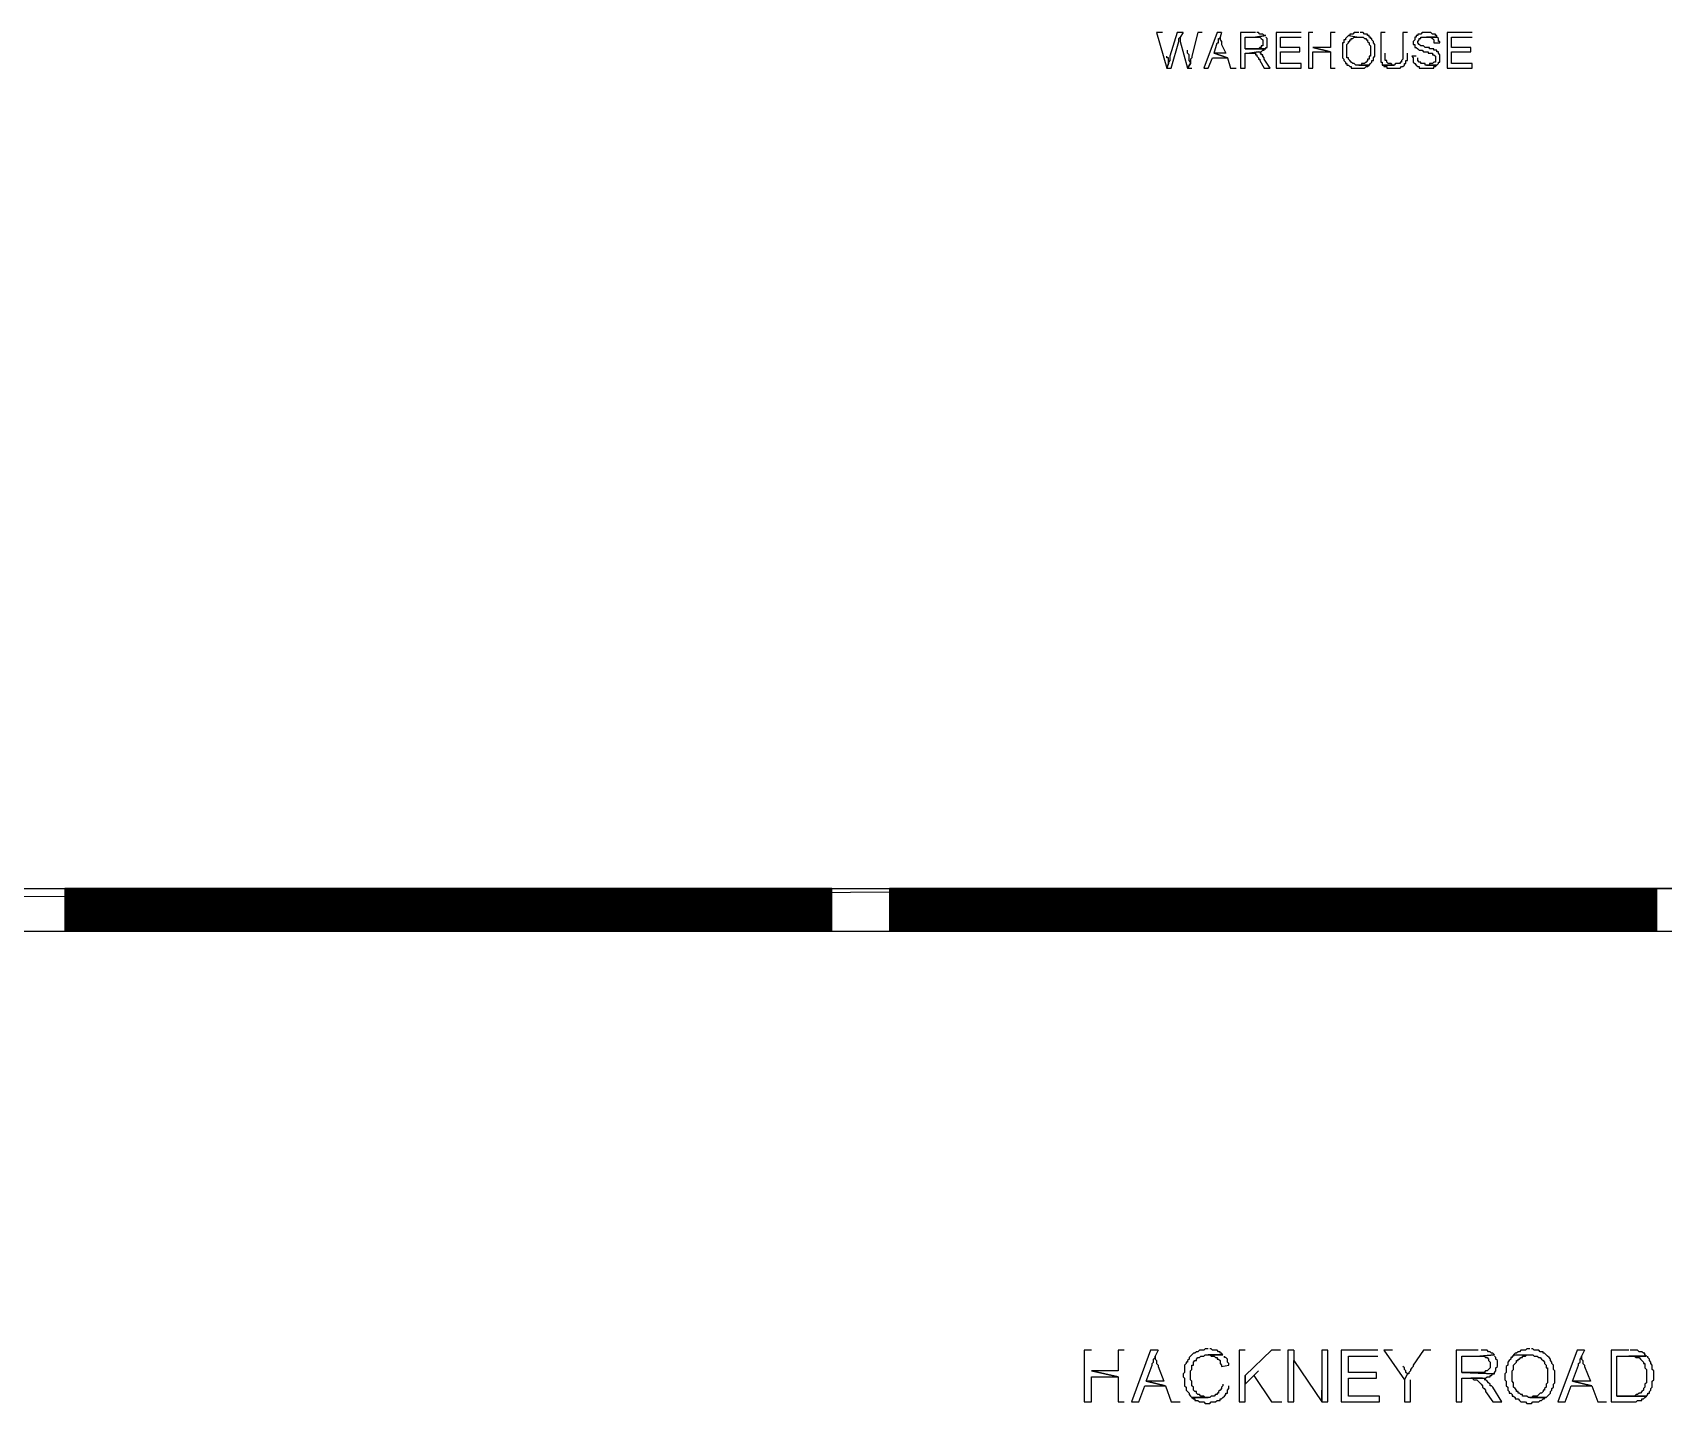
# Model space of a CAD drawing. Header units: millimetres. Extents: x 32 to 412, y 50 to 564.
# Drawn here: x 141.7 to 235.4, y 100 to 178.7 of the extents above; entities that cross this region are included whole.
import ezdxf

# ---------------------------------------------------------------- set-up
doc = ezdxf.new("R2010")
doc.units = ezdxf.units.MM
doc.layers.add('lease-plan', color=7, linetype='CONTINUOUS')

msp = doc.modelspace()

# ---------------------------------------------------------------- linework, layer by layer
at = {"layer": 'lease-plan', "color": 7}
for points in [[(206.61, 178.701), (206.271, 178.701), (206.864, 176.667), (206.949, 176.921), (206.949, 177.26), (206.864, 177.26), (206.864, 177.345)], [(207.797, 178.701), (207.458, 178.701), (207.034, 177.345), (207.034, 177.091), (206.949, 177.006), (206.949, 176.921), (206.864, 176.667), (207.119, 176.667), (207.542, 178.192), (207.542, 178.362), (207.627, 178.447)], [(207.797, 178.701), (207.627, 178.447), (207.627, 178.192), (208.051, 176.667), (208.22, 176.921), (208.22, 177.006), (208.136, 177.091), (208.136, 177.43), (208.051, 177.514), (208.051, 177.684)], [(208.898, 178.701), (208.644, 178.701), (208.305, 177.345), (208.305, 177.26), (208.22, 177.176), (208.22, 176.921), (208.051, 176.667), (208.305, 176.667)], [(210, 178.701), (209.746, 178.701), (208.983, 176.667), (209.237, 176.667), (209.492, 177.26), (210.339, 177.26), (209.576, 177.514), (209.746, 178.108), (209.831, 178.108), (209.831, 178.362), (209.915, 178.362), (209.915, 178.447)], [(210, 178.701), (209.915, 178.447), (209.915, 178.277), (210, 178.192), (210, 178.023), (210.254, 177.514), (209.576, 177.514), (210.339, 177.26), (210.509, 176.667), (210.848, 176.667)], [(211.949, 178.701), (211.102, 178.701), (211.102, 176.667), (211.356, 176.667), (211.356, 177.514), (211.61, 177.514), (212.119, 177.599), (212.288, 177.599), (212.373, 177.684), (212.458, 177.684), (212.458, 177.769), (212.542, 177.769), (211.356, 177.769), (211.356, 178.447), (211.949, 178.447), (212.542, 178.531), (212.458, 178.531), (212.373, 178.616), (212.288, 178.616), (212.203, 178.616), (212.119, 178.701), (212.034, 178.701)], [(212.542, 178.531), (211.949, 178.447), (212.203, 178.447), (212.288, 178.362), (212.373, 178.277), (212.373, 177.938), (212.288, 177.938), (212.288, 177.853), (212.203, 177.853), (212.119, 177.769), (211.356, 177.769), (212.542, 177.769), (212.542, 177.853), (212.627, 177.853), (212.627, 178.362), (212.542, 178.447)], [(214.576, 178.701), (213.136, 178.701), (213.136, 176.667), (214.576, 176.667), (214.576, 176.921), (213.39, 176.921), (213.39, 177.599), (214.492, 177.599), (214.492, 177.853), (213.39, 177.853), (213.39, 178.447), (214.576, 178.447)], [(215.254, 178.701), (215, 178.701), (215, 176.667), (215.254, 176.667), (215.254, 177.599), (216.271, 177.599), (215.254, 177.853)], [(216.526, 178.701), (216.271, 178.701), (216.271, 177.853), (215.254, 177.853), (216.271, 177.599), (216.271, 176.667), (216.526, 176.667)], [(217.288, 178.531), (217.203, 178.447), (217.119, 178.362), (217.119, 178.277), (217.034, 178.277), (217.034, 178.108), (216.949, 178.108), (216.949, 177.26), (217.034, 177.176), (217.034, 177.091), (217.119, 177.006), (217.119, 176.921), (217.203, 176.921), (217.203, 176.837), (217.288, 176.837), (217.373, 176.752), (217.458, 176.752), (217.458, 176.667), (217.627, 176.667), (217.797, 176.667), (217.881, 176.667), (217.966, 176.667), (218.136, 176.667), (218.22, 176.667), (218.305, 176.752), (218.39, 176.752), (218.475, 176.837), (217.797, 176.837), (217.712, 176.837), (217.627, 176.921), (217.542, 176.921), (217.458, 177.006), (217.373, 177.091), (217.288, 177.176), (217.288, 177.26), (217.203, 177.26), (217.203, 178.023), (217.288, 178.108), (217.288, 178.192), (217.373, 178.192), (217.373, 178.277), (217.458, 178.277), (217.458, 178.362), (217.542, 178.362), (217.627, 178.447), (217.797, 178.447), (217.881, 178.447)], [(217.881, 178.701), (217.712, 178.701), (217.627, 178.701), (217.542, 178.616), (217.458, 178.616), (217.373, 178.616), (217.373, 178.531), (217.288, 178.531), (217.881, 178.447), (218.051, 178.447), (218.136, 178.447), (218.22, 178.362), (218.305, 178.362), (218.305, 178.277), (218.39, 178.277), (218.39, 178.192), (218.475, 178.108), (218.475, 178.023), (218.559, 177.938), (218.559, 177.345), (218.475, 177.345), (218.475, 177.176), (218.39, 177.176), (218.39, 177.091), (218.305, 177.006), (218.22, 176.921), (218.051, 176.921), (218.051, 176.837), (217.966, 176.837), (217.881, 176.837), (218.475, 176.837), (218.559, 176.921), (218.644, 177.006), (218.644, 177.091), (218.729, 177.091), (218.729, 177.26), (218.814, 177.345), (218.814, 178.023), (218.729, 178.108), (218.729, 178.192), (218.644, 178.277), (218.644, 178.362), (218.559, 178.362), (218.559, 178.447), (218.475, 178.447), (218.475, 178.531), (218.39, 178.531), (218.39, 178.616), (218.22, 178.616), (218.136, 178.701), (217.966, 178.701)], [(219.407, 178.701), (219.153, 178.701), (219.153, 177.006), (219.237, 177.006), (219.237, 176.837), (219.915, 176.837), (219.831, 176.837), (219.746, 176.921), (219.661, 176.921), (219.576, 176.921), (219.492, 177.006), (219.492, 177.091), (219.407, 177.091), (219.407, 177.514)], [(220.678, 178.701), (220.424, 178.701), (220.424, 177.176), (220.339, 177.091), (220.339, 177.006), (220.254, 177.006), (220.254, 176.921), (220.17, 176.921), (220, 176.921), (219.915, 176.837), (219.237, 176.837), (219.322, 176.837), (219.322, 176.752), (219.492, 176.752), (219.492, 176.667), (219.576, 176.667), (219.746, 176.667), (220, 176.667), (220.17, 176.667), (220.254, 176.667), (220.339, 176.752), (220.424, 176.752), (220.509, 176.837), (220.509, 176.921), (220.593, 176.921), (220.593, 177.091), (220.678, 177.091), (220.678, 177.514)], [(221.78, 178.701), (221.695, 178.701), (221.526, 178.701), (221.441, 178.616), (221.356, 178.616), (221.271, 178.616), (221.271, 178.531), (221.187, 178.531), (221.187, 178.447), (221.102, 178.447), (221.102, 178.277), (221.017, 178.192), (221.017, 178.023), (221.102, 178.023), (221.102, 177.853), (221.187, 177.853), (221.271, 177.769), (221.356, 177.684), (221.441, 177.684), (221.526, 177.684), (221.61, 177.599), (221.865, 177.599), (221.865, 177.514), (222.034, 177.514), (222.119, 177.514), (222.119, 177.43), (222.203, 177.43), (222.288, 177.345), (222.288, 177.006), (222.203, 177.006), (222.119, 176.921), (221.949, 176.921), (221.949, 176.837), (221.78, 176.837), (222.373, 176.837), (222.458, 176.921), (222.458, 177.006), (222.542, 177.006), (222.542, 177.43), (222.458, 177.514), (222.458, 177.599), (222.373, 177.599), (222.373, 177.684), (222.203, 177.684), (222.203, 177.769), (222.119, 177.769), (221.949, 177.769), (221.949, 177.853), (221.695, 177.853), (221.61, 177.938), (221.441, 177.938), (221.356, 178.023), (221.271, 178.108), (221.271, 178.192), (221.356, 178.277), (221.356, 178.362), (221.441, 178.362), (221.441, 178.447), (221.61, 178.447), (222.373, 178.447), (222.373, 178.531), (222.288, 178.531), (222.288, 178.616), (222.119, 178.616), (222.034, 178.701), (221.949, 178.701), (221.78, 178.701)], [(222.373, 178.447), (221.78, 178.447), (221.949, 178.447), (222.034, 178.447), (222.119, 178.362), (222.203, 178.277), (222.203, 178.108), (222.542, 178.108), (222.542, 178.192), (222.458, 178.192), (222.458, 178.362), (222.373, 178.447)], [(224.407, 178.701), (222.966, 178.701), (222.966, 176.667), (224.407, 176.667), (224.407, 176.921), (223.22, 176.921), (223.22, 177.599), (224.322, 177.599), (224.322, 177.853), (223.22, 177.853), (223.22, 178.447), (224.407, 178.447)], [(212.119, 177.599), (211.61, 177.514), (211.78, 177.514), (211.949, 177.514), (211.949, 177.43), (212.034, 177.43), (212.034, 177.345), (212.119, 177.26), (212.119, 177.176), (212.203, 177.176), (212.203, 177.091), (212.458, 176.667), (212.797, 176.667), (212.458, 177.176), (212.458, 177.26), (212.373, 177.345), (212.373, 177.43), (212.288, 177.43), (212.288, 177.514), (212.203, 177.514)], [(221.187, 177.345), (220.932, 177.345), (221.017, 177.26), (221.017, 177.006), (221.102, 176.921), (221.187, 176.837), (221.271, 176.752), (221.356, 176.752), (221.356, 176.667), (221.441, 176.667), (221.61, 176.667), (221.865, 176.667), (222.034, 176.667), (222.203, 176.667), (222.203, 176.752), (222.288, 176.752), (222.373, 176.837), (221.78, 176.837), (221.695, 176.837), (221.695, 176.921), (221.526, 176.921), (221.441, 176.921), (221.441, 177.006), (221.356, 177.006), (221.271, 177.091), (221.271, 177.26)], [(332.797, 130.057), (136.949, 129.04), (135.932, 130.057)], [(333.814, 129.04), (332.797, 130.057), (136.949, 129.04)], [(139.237, 129.548), (143.559, 129.548)], [(143.559, 129.464), (187.627, 129.464), (187.627, 129.548), (143.559, 129.548), (143.559, 129.464), (143.559, 129.464)], [(143.559, 127.091), (187.542, 127.091), (187.542, 129.548), (143.559, 129.548), (143.559, 127.091), (143.559, 127.091)], [(143.559, 129.464), (143.814, 129.464), (143.814, 129.548), (143.559, 129.548), (143.559, 129.464), (143.559, 129.464)], [(143.559, 127.091), (143.729, 127.091), (143.729, 129.548), (143.559, 129.548), (143.559, 127.091), (143.559, 127.091), (143.729, 127.091), (143.729, 129.548), (143.559, 129.548), (143.559, 127.091), (143.559, 127.091)], [(143.559, 129.548), (143.729, 129.548)], [(187.542, 129.548), (143.559, 129.548)], [(143.559, 129.379), (187.627, 129.379), (187.627, 129.464), (143.559, 129.464), (143.559, 129.379), (143.559, 129.379)], [(143.559, 129.379), (143.814, 129.379), (143.814, 129.464), (143.559, 129.464), (143.559, 129.379), (143.559, 129.379)], [(143.559, 129.294), (187.627, 129.294), (187.627, 129.379), (143.559, 129.379), (143.559, 129.294), (143.559, 129.294)], [(143.559, 129.294), (143.814, 129.294), (143.814, 129.379), (143.559, 129.379), (143.559, 129.294), (143.559, 129.294)], [(143.559, 129.209), (187.627, 129.209), (187.627, 129.294), (143.559, 129.294), (143.559, 129.209), (143.559, 129.209)], [(143.559, 129.209), (143.814, 129.209), (143.814, 129.294), (143.559, 129.294), (143.559, 129.209), (143.559, 129.209)], [(143.602, 129.506), (187.584, 129.506)], [(143.602, 129.506), (143.771, 129.506)], [(143.602, 129.421), (187.584, 129.421)], [(143.602, 129.421), (143.771, 129.421)], [(143.602, 129.336), (187.584, 129.336)], [(143.602, 129.336), (143.771, 129.336)], [(143.729, 127.091), (143.729, 129.548)], [(187.373, 129.464), (187.627, 129.464), (187.627, 129.548), (187.373, 129.548), (187.373, 129.464), (187.373, 129.464)], [(187.373, 127.091), (187.542, 127.091), (187.542, 129.548), (187.373, 129.548), (187.373, 127.091), (187.373, 127.091), (187.542, 127.091), (187.542, 129.548), (187.373, 129.548), (187.373, 127.091), (187.373, 127.091)], [(187.542, 129.548), (187.373, 129.548)], [(187.373, 127.091), (187.373, 129.548)], [(187.373, 129.379), (187.627, 129.379), (187.627, 129.464), (187.373, 129.464), (187.373, 129.379), (187.373, 129.379)], [(187.373, 129.294), (187.627, 129.294), (187.627, 129.379), (187.373, 129.379), (187.373, 129.294), (187.373, 129.294)], [(187.373, 129.209), (187.627, 129.209), (187.627, 129.294), (187.373, 129.294), (187.373, 129.209), (187.373, 129.209)], [(187.415, 129.506), (187.584, 129.506)], [(187.415, 129.421), (187.584, 129.421)], [(187.415, 129.336), (187.584, 129.336)], [(187.542, 129.548), (190.932, 129.548)], [(190.932, 129.464), (235, 129.464), (235, 129.548), (190.932, 129.548), (190.932, 129.464), (190.932, 129.464)], [(190.932, 127.091), (234.915, 127.091), (234.915, 129.548), (190.932, 129.548), (190.932, 127.091), (190.932, 127.091)], [(190.932, 129.464), (191.187, 129.464), (191.187, 129.548), (190.932, 129.548), (190.932, 129.464), (190.932, 129.464)], [(190.932, 127.091), (191.102, 127.091), (191.102, 129.548), (190.932, 129.548), (190.932, 127.091), (190.932, 127.091), (191.102, 127.091), (191.102, 129.548), (190.932, 129.548), (190.932, 127.091), (190.932, 127.091)], [(190.932, 129.548), (191.102, 129.548)], [(234.915, 129.548), (190.932, 129.548)], [(190.932, 129.379), (235, 129.379), (235, 129.464), (190.932, 129.464), (190.932, 129.379), (190.932, 129.379)], [(190.932, 129.379), (191.187, 129.379), (191.187, 129.464), (190.932, 129.464), (190.932, 129.379), (190.932, 129.379)], [(190.932, 129.294), (235, 129.294), (235, 129.379), (190.932, 129.379), (190.932, 129.294), (190.932, 129.294)], [(190.932, 129.294), (191.187, 129.294), (191.187, 129.379), (190.932, 129.379), (190.932, 129.294), (190.932, 129.294)], [(190.932, 129.209), (235, 129.209), (235, 129.294), (190.932, 129.294), (190.932, 129.209), (190.932, 129.209)], [(190.932, 129.209), (191.187, 129.209), (191.187, 129.294), (190.932, 129.294), (190.932, 129.209), (190.932, 129.209)], [(190.975, 129.506), (234.957, 129.506)], [(190.975, 129.506), (191.144, 129.506)], [(190.975, 129.421), (234.957, 129.421)], [(190.975, 129.421), (191.144, 129.421)], [(190.975, 129.336), (234.957, 129.336)], [(190.975, 129.336), (191.144, 129.336)], [(191.102, 127.091), (191.102, 129.548)], [(234.746, 127.091), (234.915, 127.091), (234.915, 129.548), (234.746, 129.548), (234.746, 127.091), (234.746, 127.091), (234.915, 127.091), (234.915, 129.548), (234.746, 129.548), (234.746, 127.091), (234.746, 127.091)], [(234.915, 129.548), (234.746, 129.548)], [(234.746, 127.091), (234.746, 129.548)], [(234.831, 129.464), (235, 129.464), (235, 129.548), (234.831, 129.548), (234.831, 129.464), (234.831, 129.464)], [(234.831, 129.379), (235, 129.379), (235, 129.464), (234.831, 129.464), (234.831, 129.379), (234.831, 129.379)], [(234.831, 129.294), (235, 129.294), (235, 129.379), (234.831, 129.379), (234.831, 129.294), (234.831, 129.294)], [(234.831, 129.209), (235, 129.209), (235, 129.294), (234.831, 129.294), (234.831, 129.209), (234.831, 129.209)], [(234.873, 129.506), (234.957, 129.506)], [(234.873, 129.421), (234.957, 129.421)], [(234.873, 129.336), (234.957, 129.336)], [(234.915, 129.548), (237.712, 129.548)], [(143.559, 129.125), (187.627, 129.125), (187.627, 129.209), (143.559, 129.209), (143.559, 129.125), (143.559, 129.125)], [(143.559, 129.125), (143.814, 129.125), (143.814, 129.209), (143.559, 129.209), (143.559, 129.125), (143.559, 129.125)], [(143.559, 129.04), (187.627, 129.04), (187.627, 129.125), (143.559, 129.125), (143.559, 129.04), (143.559, 129.04)], [(143.559, 129.04), (143.814, 129.04), (143.814, 129.125), (143.559, 129.125), (143.559, 129.04), (143.559, 129.04)], [(143.559, 128.955), (187.627, 128.955), (187.627, 129.04), (143.559, 129.04), (143.559, 128.955), (143.559, 128.955)], [(143.559, 128.955), (143.814, 128.955), (143.814, 129.04), (143.559, 129.04), (143.559, 128.955), (143.559, 128.955)], [(143.559, 128.87), (187.627, 128.87), (187.627, 128.955), (143.559, 128.955), (143.559, 128.87), (143.559, 128.87)], [(143.559, 128.87), (143.814, 128.87), (143.814, 128.955), (143.559, 128.955), (143.559, 128.87), (143.559, 128.87)], [(143.559, 128.786), (187.627, 128.786), (187.627, 128.87), (143.559, 128.87), (143.559, 128.786), (143.559, 128.786)], [(143.559, 128.786), (143.814, 128.786), (143.814, 128.87), (143.559, 128.87), (143.559, 128.786), (143.559, 128.786)], [(143.559, 128.701), (187.627, 128.701), (187.627, 128.786), (143.559, 128.786), (143.559, 128.701), (143.559, 128.701)], [(143.559, 128.701), (143.814, 128.701), (143.814, 128.786), (143.559, 128.786), (143.559, 128.701), (143.559, 128.701)], [(143.559, 128.616), (187.627, 128.616), (187.627, 128.701), (143.559, 128.701), (143.559, 128.616), (143.559, 128.616)], [(143.559, 128.616), (143.814, 128.616), (143.814, 128.701), (143.559, 128.701), (143.559, 128.616), (143.559, 128.616)], [(143.559, 128.531), (187.627, 128.531), (187.627, 128.616), (143.559, 128.616), (143.559, 128.531), (143.559, 128.531)], [(143.559, 128.531), (143.814, 128.531), (143.814, 128.616), (143.559, 128.616), (143.559, 128.531), (143.559, 128.531)], [(143.559, 128.447), (187.627, 128.447), (187.627, 128.531), (143.559, 128.531), (143.559, 128.447), (143.559, 128.447)], [(143.559, 128.447), (143.814, 128.447), (143.814, 128.531), (143.559, 128.531), (143.559, 128.447), (143.559, 128.447)], [(143.559, 128.362), (187.627, 128.362), (187.627, 128.447), (143.559, 128.447), (143.559, 128.362), (143.559, 128.362)], [(143.559, 128.362), (143.814, 128.362), (143.814, 128.447), (143.559, 128.447), (143.559, 128.362), (143.559, 128.362)], [(143.559, 128.277), (187.627, 128.277), (187.627, 128.362), (143.559, 128.362), (143.559, 128.277), (143.559, 128.277)], [(143.559, 128.277), (143.814, 128.277), (143.814, 128.362), (143.559, 128.362), (143.559, 128.277), (143.559, 128.277)], [(143.602, 129.252), (187.584, 129.252)], [(143.602, 129.252), (143.771, 129.252)], [(143.602, 129.167), (187.584, 129.167)], [(143.602, 129.167), (143.771, 129.167)], [(143.602, 129.082), (187.584, 129.082)], [(143.602, 129.082), (143.771, 129.082)], [(143.602, 128.998), (187.584, 128.998)], [(143.602, 128.998), (143.771, 128.998)], [(143.602, 128.913), (187.584, 128.913)], [(143.602, 128.913), (143.771, 128.913)], [(143.602, 128.828), (187.584, 128.828)], [(143.602, 128.828), (143.771, 128.828)], [(143.602, 128.743), (187.584, 128.743)], [(143.602, 128.743), (143.771, 128.743)], [(143.602, 128.659), (187.584, 128.659)], [(143.602, 128.659), (143.771, 128.659)], [(143.602, 128.574), (187.584, 128.574)], [(143.602, 128.574), (143.771, 128.574)], [(143.602, 128.489), (187.584, 128.489)], [(143.602, 128.489), (143.771, 128.489)], [(143.602, 128.404), (187.584, 128.404)], [(143.602, 128.404), (143.771, 128.404)], [(187.373, 129.125), (187.627, 129.125), (187.627, 129.209), (187.373, 129.209), (187.373, 129.125), (187.373, 129.125)], [(187.373, 129.04), (187.627, 129.04), (187.627, 129.125), (187.373, 129.125), (187.373, 129.04), (187.373, 129.04)], [(187.373, 128.955), (187.627, 128.955), (187.627, 129.04), (187.373, 129.04), (187.373, 128.955), (187.373, 128.955)], [(187.373, 128.87), (187.627, 128.87), (187.627, 128.955), (187.373, 128.955), (187.373, 128.87), (187.373, 128.87)], [(187.373, 128.786), (187.627, 128.786), (187.627, 128.87), (187.373, 128.87), (187.373, 128.786), (187.373, 128.786)], [(187.373, 128.701), (187.627, 128.701), (187.627, 128.786), (187.373, 128.786), (187.373, 128.701), (187.373, 128.701)], [(187.373, 128.616), (187.627, 128.616), (187.627, 128.701), (187.373, 128.701), (187.373, 128.616), (187.373, 128.616)], [(187.373, 128.531), (187.627, 128.531), (187.627, 128.616), (187.373, 128.616), (187.373, 128.531), (187.373, 128.531)], [(187.373, 128.447), (187.627, 128.447), (187.627, 128.531), (187.373, 128.531), (187.373, 128.447), (187.373, 128.447)], [(187.373, 128.362), (187.627, 128.362), (187.627, 128.447), (187.373, 128.447), (187.373, 128.362), (187.373, 128.362)], [(187.373, 128.277), (187.627, 128.277), (187.627, 128.362), (187.373, 128.362), (187.373, 128.277), (187.373, 128.277)], [(187.415, 129.252), (187.584, 129.252)], [(187.415, 129.167), (187.584, 129.167)], [(187.415, 129.082), (187.584, 129.082)], [(187.415, 128.998), (187.584, 128.998)], [(187.415, 128.913), (187.584, 128.913)], [(187.415, 128.828), (187.584, 128.828)], [(187.415, 128.743), (187.584, 128.743)], [(187.415, 128.659), (187.584, 128.659)], [(187.415, 128.574), (187.584, 128.574)], [(187.415, 128.489), (187.584, 128.489)], [(187.415, 128.404), (187.584, 128.404)], [(190.932, 129.125), (235, 129.125), (235, 129.209), (190.932, 129.209), (190.932, 129.125), (190.932, 129.125)], [(190.932, 129.125), (191.187, 129.125), (191.187, 129.209), (190.932, 129.209), (190.932, 129.125), (190.932, 129.125)], [(190.932, 129.04), (235, 129.04), (235, 129.125), (190.932, 129.125), (190.932, 129.04), (190.932, 129.04)], [(190.932, 129.04), (191.187, 129.04), (191.187, 129.125), (190.932, 129.125), (190.932, 129.04), (190.932, 129.04)], [(190.932, 128.955), (235, 128.955), (235, 129.04), (190.932, 129.04), (190.932, 128.955), (190.932, 128.955)], [(190.932, 128.955), (191.187, 128.955), (191.187, 129.04), (190.932, 129.04), (190.932, 128.955), (190.932, 128.955)], [(190.932, 128.87), (235, 128.87), (235, 128.955), (190.932, 128.955), (190.932, 128.87), (190.932, 128.87)], [(190.932, 128.87), (191.187, 128.87), (191.187, 128.955), (190.932, 128.955), (190.932, 128.87), (190.932, 128.87)], [(190.932, 128.786), (235, 128.786), (235, 128.87), (190.932, 128.87), (190.932, 128.786), (190.932, 128.786)], [(190.932, 128.786), (191.187, 128.786), (191.187, 128.87), (190.932, 128.87), (190.932, 128.786), (190.932, 128.786)], [(190.932, 128.701), (235, 128.701), (235, 128.786), (190.932, 128.786), (190.932, 128.701), (190.932, 128.701)], [(190.932, 128.701), (191.187, 128.701), (191.187, 128.786), (190.932, 128.786), (190.932, 128.701), (190.932, 128.701)], [(190.932, 128.616), (235, 128.616), (235, 128.701), (190.932, 128.701), (190.932, 128.616), (190.932, 128.616)], [(190.932, 128.616), (191.187, 128.616), (191.187, 128.701), (190.932, 128.701), (190.932, 128.616), (190.932, 128.616)], [(190.932, 128.531), (235, 128.531), (235, 128.616), (190.932, 128.616), (190.932, 128.531), (190.932, 128.531)], [(190.932, 128.531), (191.187, 128.531), (191.187, 128.616), (190.932, 128.616), (190.932, 128.531), (190.932, 128.531)], [(190.932, 128.447), (235, 128.447), (235, 128.531), (190.932, 128.531), (190.932, 128.447), (190.932, 128.447)], [(190.932, 128.447), (191.187, 128.447), (191.187, 128.531), (190.932, 128.531), (190.932, 128.447), (190.932, 128.447)], [(190.932, 128.362), (235, 128.362), (235, 128.447), (190.932, 128.447), (190.932, 128.362), (190.932, 128.362)], [(190.932, 128.362), (191.187, 128.362), (191.187, 128.447), (190.932, 128.447), (190.932, 128.362), (190.932, 128.362)], [(190.932, 128.277), (235, 128.277), (235, 128.362), (190.932, 128.362), (190.932, 128.277), (190.932, 128.277)], [(190.932, 128.277), (191.187, 128.277), (191.187, 128.362), (190.932, 128.362), (190.932, 128.277), (190.932, 128.277)], [(190.975, 129.252), (234.957, 129.252)], [(190.975, 129.252), (191.144, 129.252)], [(190.975, 129.167), (234.957, 129.167)], [(190.975, 129.167), (191.144, 129.167)], [(190.975, 129.082), (234.957, 129.082)], [(190.975, 129.082), (191.144, 129.082)], [(190.975, 128.998), (234.957, 128.998)], [(190.975, 128.998), (191.144, 128.998)], [(190.975, 128.913), (234.957, 128.913)], [(190.975, 128.913), (191.144, 128.913)], [(190.975, 128.828), (234.957, 128.828)], [(190.975, 128.828), (191.144, 128.828)], [(190.975, 128.743), (234.957, 128.743)], [(190.975, 128.743), (191.144, 128.743)], [(190.975, 128.659), (234.957, 128.659)], [(190.975, 128.659), (191.144, 128.659)], [(190.975, 128.574), (234.957, 128.574)], [(190.975, 128.574), (191.144, 128.574)], [(190.975, 128.489), (234.957, 128.489)], [(190.975, 128.489), (191.144, 128.489)], [(190.975, 128.404), (234.957, 128.404)], [(190.975, 128.404), (191.144, 128.404)], [(234.831, 129.125), (235, 129.125), (235, 129.209), (234.831, 129.209), (234.831, 129.125), (234.831, 129.125)], [(234.831, 129.04), (235, 129.04), (235, 129.125), (234.831, 129.125), (234.831, 129.04), (234.831, 129.04)], [(234.831, 128.955), (235, 128.955), (235, 129.04), (234.831, 129.04), (234.831, 128.955), (234.831, 128.955)], [(234.831, 128.87), (235, 128.87), (235, 128.955), (234.831, 128.955), (234.831, 128.87), (234.831, 128.87)], [(234.831, 128.786), (235, 128.786), (235, 128.87), (234.831, 128.87), (234.831, 128.786), (234.831, 128.786)], [(234.831, 128.701), (235, 128.701), (235, 128.786), (234.831, 128.786), (234.831, 128.701), (234.831, 128.701)], [(234.831, 128.616), (235, 128.616), (235, 128.701), (234.831, 128.701), (234.831, 128.616), (234.831, 128.616)], [(234.831, 128.531), (235, 128.531), (235, 128.616), (234.831, 128.616), (234.831, 128.531), (234.831, 128.531)], [(234.831, 128.447), (235, 128.447), (235, 128.531), (234.831, 128.531), (234.831, 128.447), (234.831, 128.447)], [(234.831, 128.362), (235, 128.362), (235, 128.447), (234.831, 128.447), (234.831, 128.362), (234.831, 128.362)], [(234.831, 128.277), (235, 128.277), (235, 128.362), (234.831, 128.362), (234.831, 128.277), (234.831, 128.277)], [(234.873, 129.252), (234.957, 129.252)], [(234.873, 129.167), (234.957, 129.167)], [(234.873, 129.082), (234.957, 129.082)], [(234.873, 128.998), (234.957, 128.998)], [(234.873, 128.913), (234.957, 128.913)], [(234.873, 128.828), (234.957, 128.828)], [(234.873, 128.743), (234.957, 128.743)], [(234.873, 128.659), (234.957, 128.659)], [(234.873, 128.574), (234.957, 128.574)], [(234.873, 128.489), (234.957, 128.489)], [(234.873, 128.404), (234.957, 128.404)], [(143.559, 128.192), (187.627, 128.192), (187.627, 128.277), (143.559, 128.277), (143.559, 128.192), (143.559, 128.192)], [(143.559, 128.192), (143.814, 128.192), (143.814, 128.277), (143.559, 128.277), (143.559, 128.192), (143.559, 128.192)], [(143.559, 128.108), (187.627, 128.108), (187.627, 128.192), (143.559, 128.192), (143.559, 128.108), (143.559, 128.108)], [(143.559, 128.108), (143.814, 128.108), (143.814, 128.192), (143.559, 128.192), (143.559, 128.108), (143.559, 128.108)], [(143.559, 128.023), (187.627, 128.023), (187.627, 128.108), (143.559, 128.108), (143.559, 128.023), (143.559, 128.023)], [(143.559, 128.023), (143.814, 128.023), (143.814, 128.108), (143.559, 128.108), (143.559, 128.023), (143.559, 128.023)], [(143.559, 127.938), (187.627, 127.938), (187.627, 128.023), (143.559, 128.023), (143.559, 127.938), (143.559, 127.938)], [(143.559, 127.938), (143.814, 127.938), (143.814, 128.023), (143.559, 128.023), (143.559, 127.938), (143.559, 127.938)], [(143.559, 127.853), (187.627, 127.853), (187.627, 127.938), (143.559, 127.938), (143.559, 127.853), (143.559, 127.853)], [(143.559, 127.853), (143.814, 127.853), (143.814, 127.938), (143.559, 127.938), (143.559, 127.853), (143.559, 127.853)], [(143.559, 127.769), (187.627, 127.769), (187.627, 127.853), (143.559, 127.853), (143.559, 127.769), (143.559, 127.769)], [(143.559, 127.769), (143.814, 127.769), (143.814, 127.853), (143.559, 127.853), (143.559, 127.769), (143.559, 127.769)], [(143.559, 127.684), (187.627, 127.684), (187.627, 127.769), (143.559, 127.769), (143.559, 127.684), (143.559, 127.684)], [(143.559, 127.684), (143.814, 127.684), (143.814, 127.769), (143.559, 127.769), (143.559, 127.684), (143.559, 127.684)], [(143.559, 127.599), (187.627, 127.599), (187.627, 127.684), (143.559, 127.684), (143.559, 127.599), (143.559, 127.599)], [(143.559, 127.599), (143.814, 127.599), (143.814, 127.684), (143.559, 127.684), (143.559, 127.599), (143.559, 127.599)], [(143.559, 127.514), (187.627, 127.514), (187.627, 127.599), (143.559, 127.599), (143.559, 127.514), (143.559, 127.514)], [(143.559, 127.514), (143.814, 127.514), (143.814, 127.599), (143.559, 127.599), (143.559, 127.514), (143.559, 127.514)], [(143.559, 127.43), (187.627, 127.43), (187.627, 127.514), (143.559, 127.514), (143.559, 127.43), (143.559, 127.43)], [(143.559, 127.43), (143.814, 127.43), (143.814, 127.514), (143.559, 127.514), (143.559, 127.43), (143.559, 127.43)], [(143.559, 127.345), (187.627, 127.345), (187.627, 127.43), (143.559, 127.43), (143.559, 127.345), (143.559, 127.345)], [(143.559, 127.345), (143.814, 127.345), (143.814, 127.43), (143.559, 127.43), (143.559, 127.345), (143.559, 127.345)], [(143.602, 128.32), (187.584, 128.32)], [(143.602, 128.32), (143.771, 128.32)], [(143.602, 128.235), (187.584, 128.235)], [(143.602, 128.235), (143.771, 128.235)], [(143.602, 128.15), (187.584, 128.15)], [(143.602, 128.15), (143.771, 128.15)], [(143.602, 128.065), (187.584, 128.065)], [(143.602, 128.065), (143.771, 128.065)], [(143.602, 127.981), (187.584, 127.981)], [(143.602, 127.981), (143.771, 127.981)], [(143.602, 127.896), (187.584, 127.896)], [(143.602, 127.896), (143.771, 127.896)], [(143.602, 127.811), (187.584, 127.811)], [(143.602, 127.811), (143.771, 127.811)], [(143.602, 127.726), (187.584, 127.726)], [(143.602, 127.726), (143.771, 127.726)], [(143.602, 127.642), (187.584, 127.642)], [(143.602, 127.642), (143.771, 127.642)], [(143.602, 127.557), (187.584, 127.557)], [(143.602, 127.557), (143.771, 127.557)], [(143.602, 127.472), (187.584, 127.472)], [(143.602, 127.472), (143.771, 127.472)], [(143.602, 127.387), (187.584, 127.387)], [(143.602, 127.387), (143.771, 127.387)], [(143.729, 127.938), (143.729, 128.277)], [(143.729, 128.192), (144.322, 128.192), (144.322, 128.277), (143.729, 128.277), (143.729, 128.192), (143.729, 128.192)], [(143.729, 127.938), (144.237, 127.938), (144.237, 128.277), (143.729, 128.277), (143.729, 127.938), (143.729, 127.938), (144.237, 127.938), (144.237, 128.277), (143.729, 128.277), (143.729, 127.938), (143.729, 127.938)], [(143.729, 128.277), (144.237, 128.277)], [(143.729, 128.108), (144.322, 128.108), (144.322, 128.192), (143.729, 128.192), (143.729, 128.108), (143.729, 128.108)], [(143.729, 128.023), (144.322, 128.023), (144.322, 128.108), (143.729, 128.108), (143.729, 128.023), (143.729, 128.023)], [(143.729, 127.938), (144.237, 127.938)], [(143.77, 128.235), (144.279, 128.235)], [(143.77, 128.15), (144.279, 128.15)], [(143.77, 128.065), (144.279, 128.065)], [(144.237, 128.192), (186.949, 128.192), (186.949, 128.277), (144.237, 128.277), (144.237, 128.192), (144.237, 128.192)], [(144.237, 127.938), (186.864, 127.938), (186.864, 128.277), (144.237, 128.277), (144.237, 127.938), (144.237, 127.938), (186.864, 127.938), (186.864, 128.277), (144.237, 128.277), (144.237, 127.938), (144.237, 127.938)], [(144.237, 127.938), (144.237, 128.277)], [(144.237, 128.108), (186.949, 128.108), (186.949, 128.192), (144.237, 128.192), (144.237, 128.108), (144.237, 128.108)], [(144.237, 128.023), (186.949, 128.023), (186.949, 128.108), (144.237, 128.108), (144.237, 128.023), (144.237, 128.023)], [(144.237, 128.108), (186.864, 128.108), (144.237, 128.108), (186.864, 128.108), (186.864, 128.108)], [(144.237, 128.108), (186.864, 128.108), (144.237, 128.108), (186.864, 128.108), (144.237, 128.108), (144.237, 128.108)], [(144.279, 128.235), (186.906, 128.235)], [(144.279, 128.15), (186.906, 128.15)], [(144.279, 128.065), (186.906, 128.065)], [(186.864, 128.192), (187.458, 128.192), (187.458, 128.277), (186.864, 128.277), (186.864, 128.192), (186.864, 128.192)], [(186.864, 127.938), (187.373, 127.938), (187.373, 128.277), (186.864, 128.277), (186.864, 127.938), (186.864, 127.938), (187.373, 127.938), (187.373, 128.277), (186.864, 128.277), (186.864, 127.938), (186.864, 127.938)], [(187.373, 128.277), (186.864, 128.277)], [(186.864, 127.938), (186.864, 128.277)], [(186.864, 128.108), (187.458, 128.108), (187.458, 128.192), (186.864, 128.192), (186.864, 128.108), (186.864, 128.108)], [(186.864, 128.023), (187.458, 128.023), (187.458, 128.108), (186.864, 128.108), (186.864, 128.023), (186.864, 128.023)], [(187.373, 127.938), (186.864, 127.938)], [(186.906, 128.235), (187.414, 128.235)], [(186.906, 128.15), (187.414, 128.15)], [(186.906, 128.065), (187.414, 128.065)], [(187.373, 128.192), (187.627, 128.192), (187.627, 128.277), (187.373, 128.277), (187.373, 128.192), (187.373, 128.192)], [(187.373, 127.938), (187.373, 128.277)], [(187.373, 128.108), (187.627, 128.108), (187.627, 128.192), (187.373, 128.192), (187.373, 128.108), (187.373, 128.108)], [(187.373, 128.023), (187.627, 128.023), (187.627, 128.108), (187.373, 128.108), (187.373, 128.023), (187.373, 128.023)], [(187.373, 127.938), (187.627, 127.938), (187.627, 128.023), (187.373, 128.023), (187.373, 127.938), (187.373, 127.938)], [(187.373, 127.853), (187.627, 127.853), (187.627, 127.938), (187.373, 127.938), (187.373, 127.853), (187.373, 127.853)], [(187.373, 127.769), (187.627, 127.769), (187.627, 127.853), (187.373, 127.853), (187.373, 127.769), (187.373, 127.769)], [(187.373, 127.684), (187.627, 127.684), (187.627, 127.769), (187.373, 127.769), (187.373, 127.684), (187.373, 127.684)], [(187.373, 127.599), (187.627, 127.599), (187.627, 127.684), (187.373, 127.684), (187.373, 127.599), (187.373, 127.599)], [(187.373, 127.514), (187.627, 127.514), (187.627, 127.599), (187.373, 127.599), (187.373, 127.514), (187.373, 127.514)], [(187.373, 127.43), (187.627, 127.43), (187.627, 127.514), (187.373, 127.514), (187.373, 127.43), (187.373, 127.43)], [(187.373, 127.345), (187.627, 127.345), (187.627, 127.43), (187.373, 127.43), (187.373, 127.345), (187.373, 127.345)], [(187.415, 128.32), (187.584, 128.32)], [(187.415, 128.235), (187.584, 128.235)], [(187.415, 128.15), (187.584, 128.15)], [(187.415, 128.065), (187.584, 128.065)], [(187.415, 127.981), (187.584, 127.981)], [(187.415, 127.896), (187.584, 127.896)], [(187.415, 127.811), (187.584, 127.811)], [(187.415, 127.726), (187.584, 127.726)], [(187.415, 127.642), (187.584, 127.642)], [(187.415, 127.557), (187.584, 127.557)], [(187.415, 127.472), (187.584, 127.472)], [(187.415, 127.387), (187.584, 127.387)], [(190.932, 128.192), (235, 128.192), (235, 128.277), (190.932, 128.277), (190.932, 128.192), (190.932, 128.192)], [(190.932, 128.192), (191.187, 128.192), (191.187, 128.277), (190.932, 128.277), (190.932, 128.192), (190.932, 128.192)], [(190.932, 128.108), (235, 128.108), (235, 128.192), (190.932, 128.192), (190.932, 128.108), (190.932, 128.108)], [(190.932, 128.108), (191.187, 128.108), (191.187, 128.192), (190.932, 128.192), (190.932, 128.108), (190.932, 128.108)], [(190.932, 128.023), (235, 128.023), (235, 128.108), (190.932, 128.108), (190.932, 128.023), (190.932, 128.023)], [(190.932, 128.023), (191.187, 128.023), (191.187, 128.108), (190.932, 128.108), (190.932, 128.023), (190.932, 128.023)], [(190.932, 127.938), (235, 127.938), (235, 128.023), (190.932, 128.023), (190.932, 127.938), (190.932, 127.938)], [(190.932, 127.938), (191.187, 127.938), (191.187, 128.023), (190.932, 128.023), (190.932, 127.938), (190.932, 127.938)], [(190.932, 127.853), (235, 127.853), (235, 127.938), (190.932, 127.938), (190.932, 127.853), (190.932, 127.853)], [(190.932, 127.853), (191.187, 127.853), (191.187, 127.938), (190.932, 127.938), (190.932, 127.853), (190.932, 127.853)], [(190.932, 127.769), (235, 127.769), (235, 127.853), (190.932, 127.853), (190.932, 127.769), (190.932, 127.769)], [(190.932, 127.769), (191.187, 127.769), (191.187, 127.853), (190.932, 127.853), (190.932, 127.769), (190.932, 127.769)], [(190.932, 127.684), (235, 127.684), (235, 127.769), (190.932, 127.769), (190.932, 127.684), (190.932, 127.684)], [(190.932, 127.684), (191.187, 127.684), (191.187, 127.769), (190.932, 127.769), (190.932, 127.684), (190.932, 127.684)], [(190.932, 127.599), (235, 127.599), (235, 127.684), (190.932, 127.684), (190.932, 127.599), (190.932, 127.599)], [(190.932, 127.599), (191.187, 127.599), (191.187, 127.684), (190.932, 127.684), (190.932, 127.599), (190.932, 127.599)], [(190.932, 127.514), (235, 127.514), (235, 127.599), (190.932, 127.599), (190.932, 127.514), (190.932, 127.514)], [(190.932, 127.514), (191.187, 127.514), (191.187, 127.599), (190.932, 127.599), (190.932, 127.514), (190.932, 127.514)], [(190.932, 127.43), (235, 127.43), (235, 127.514), (190.932, 127.514), (190.932, 127.43), (190.932, 127.43)], [(190.932, 127.43), (191.187, 127.43), (191.187, 127.514), (190.932, 127.514), (190.932, 127.43), (190.932, 127.43)], [(190.932, 127.345), (235, 127.345), (235, 127.43), (190.932, 127.43), (190.932, 127.345), (190.932, 127.345)], [(190.932, 127.345), (191.187, 127.345), (191.187, 127.43), (190.932, 127.43), (190.932, 127.345), (190.932, 127.345)], [(190.975, 128.32), (234.957, 128.32)], [(190.975, 128.32), (191.144, 128.32)], [(190.975, 128.235), (234.957, 128.235)], [(190.975, 128.235), (191.144, 128.235)], [(190.975, 128.15), (234.957, 128.15)], [(190.975, 128.15), (191.144, 128.15)], [(190.975, 128.065), (234.957, 128.065)], [(190.975, 128.065), (191.144, 128.065)], [(190.975, 127.981), (234.957, 127.981)], [(190.975, 127.981), (191.144, 127.981)], [(190.975, 127.896), (234.957, 127.896)], [(190.975, 127.896), (191.144, 127.896)], [(190.975, 127.811), (234.957, 127.811)], [(190.975, 127.811), (191.144, 127.811)], [(190.975, 127.726), (234.957, 127.726)], [(190.975, 127.726), (191.144, 127.726)], [(190.975, 127.642), (234.957, 127.642)], [(190.975, 127.642), (191.144, 127.642)], [(190.975, 127.557), (234.957, 127.557)], [(190.975, 127.557), (191.144, 127.557)], [(190.975, 127.472), (234.957, 127.472)], [(190.975, 127.472), (191.144, 127.472)], [(190.975, 127.387), (234.957, 127.387)], [(190.975, 127.387), (191.144, 127.387)], [(191.102, 127.938), (191.102, 128.277)], [(191.102, 128.192), (191.695, 128.192), (191.695, 128.277), (191.102, 128.277), (191.102, 128.192), (191.102, 128.192)], [(191.102, 127.938), (191.61, 127.938), (191.61, 128.277), (191.102, 128.277), (191.102, 127.938), (191.102, 127.938), (191.61, 127.938), (191.61, 128.277), (191.102, 128.277), (191.102, 127.938), (191.102, 127.938)], [(191.102, 128.277), (191.61, 128.277)], [(191.102, 128.108), (191.695, 128.108), (191.695, 128.192), (191.102, 128.192), (191.102, 128.108), (191.102, 128.108)], [(191.102, 128.023), (191.695, 128.023), (191.695, 128.108), (191.102, 128.108), (191.102, 128.023), (191.102, 128.023)], [(191.102, 127.938), (191.61, 127.938)], [(191.143, 128.235), (191.651, 128.235)], [(191.143, 128.15), (191.651, 128.15)], [(191.143, 128.065), (191.651, 128.065)], [(191.61, 128.192), (234.322, 128.192), (234.322, 128.277), (191.61, 128.277), (191.61, 128.192), (191.61, 128.192)], [(191.61, 127.938), (234.237, 127.938), (234.237, 128.277), (191.61, 128.277), (191.61, 127.938), (191.61, 127.938), (234.237, 127.938), (234.237, 128.277), (191.61, 128.277), (191.61, 127.938), (191.61, 127.938)], [(191.61, 127.938), (191.61, 128.277)], [(191.61, 128.108), (234.322, 128.108), (234.322, 128.192), (191.61, 128.192), (191.61, 128.108), (191.61, 128.108)], [(191.61, 128.023), (234.322, 128.023), (234.322, 128.108), (191.61, 128.108), (191.61, 128.023), (191.61, 128.023)], [(191.61, 128.108), (234.237, 128.108), (191.61, 128.108), (234.237, 128.108), (234.237, 128.108)], [(191.61, 128.108), (234.237, 128.108), (191.61, 128.108), (234.237, 128.108), (191.61, 128.108), (191.61, 128.108)], [(191.652, 128.235), (234.279, 128.235)], [(191.652, 128.15), (234.279, 128.15)], [(191.652, 128.065), (234.279, 128.065)], [(234.237, 127.938), (234.746, 127.938), (234.746, 128.277), (234.237, 128.277), (234.237, 127.938), (234.237, 127.938), (234.746, 127.938), (234.746, 128.277), (234.237, 128.277), (234.237, 127.938), (234.237, 127.938)], [(234.746, 128.277), (234.237, 128.277)], [(234.237, 127.938), (234.237, 128.277)], [(234.746, 127.938), (234.237, 127.938)], [(234.322, 128.192), (234.831, 128.192), (234.831, 128.277), (234.322, 128.277), (234.322, 128.192), (234.322, 128.192)], [(234.322, 128.108), (234.831, 128.108), (234.831, 128.192), (234.322, 128.192), (234.322, 128.108), (234.322, 128.108)], [(234.322, 128.023), (234.831, 128.023), (234.831, 128.108), (234.322, 128.108), (234.322, 128.023), (234.322, 128.023)], [(234.365, 128.235), (234.788, 128.235)], [(234.365, 128.15), (234.788, 128.15)], [(234.365, 128.065), (234.788, 128.065)], [(234.746, 127.938), (234.746, 128.277)], [(234.831, 128.192), (235, 128.192), (235, 128.277), (234.831, 128.277), (234.831, 128.192), (234.831, 128.192)], [(234.831, 128.108), (235, 128.108), (235, 128.192), (234.831, 128.192), (234.831, 128.108), (234.831, 128.108)], [(234.831, 128.023), (235, 128.023), (235, 128.108), (234.831, 128.108), (234.831, 128.023), (234.831, 128.023)], [(234.831, 127.938), (235, 127.938), (235, 128.023), (234.831, 128.023), (234.831, 127.938), (234.831, 127.938)], [(234.831, 127.853), (235, 127.853), (235, 127.938), (234.831, 127.938), (234.831, 127.853), (234.831, 127.853)], [(234.831, 127.769), (235, 127.769), (235, 127.853), (234.831, 127.853), (234.831, 127.769), (234.831, 127.769)], [(234.831, 127.684), (235, 127.684), (235, 127.769), (234.831, 127.769), (234.831, 127.684), (234.831, 127.684)], [(234.831, 127.599), (235, 127.599), (235, 127.684), (234.831, 127.684), (234.831, 127.599), (234.831, 127.599)], [(234.831, 127.514), (235, 127.514), (235, 127.599), (234.831, 127.599), (234.831, 127.514), (234.831, 127.514)], [(234.831, 127.43), (235, 127.43), (235, 127.514), (234.831, 127.514), (234.831, 127.43), (234.831, 127.43)], [(234.831, 127.345), (235, 127.345), (235, 127.43), (234.831, 127.43), (234.831, 127.345), (234.831, 127.345)], [(234.873, 128.32), (234.957, 128.32)], [(234.873, 128.235), (234.957, 128.235)], [(234.873, 128.15), (234.957, 128.15)], [(234.873, 128.065), (234.957, 128.065)], [(234.873, 127.981), (234.957, 127.981)], [(234.873, 127.896), (234.957, 127.896)], [(234.873, 127.811), (234.957, 127.811)], [(234.873, 127.726), (234.957, 127.726)], [(234.873, 127.642), (234.957, 127.642)], [(234.873, 127.557), (234.957, 127.557)], [(234.873, 127.472), (234.957, 127.472)], [(234.873, 127.387), (234.957, 127.387)], [(136.441, 127.091), (143.559, 127.091)], [(143.559, 127.26), (187.627, 127.26), (187.627, 127.345), (143.559, 127.345), (143.559, 127.26), (143.559, 127.26)], [(143.559, 127.26), (143.814, 127.26), (143.814, 127.345), (143.559, 127.345), (143.559, 127.26), (143.559, 127.26)], [(143.559, 127.175), (187.627, 127.175), (187.627, 127.26), (143.559, 127.26), (143.559, 127.175), (143.559, 127.175)], [(143.559, 127.175), (143.814, 127.175), (143.814, 127.26), (143.559, 127.26), (143.559, 127.175), (143.559, 127.175)], [(143.559, 127.091), (187.627, 127.091), (187.627, 127.175), (143.559, 127.175), (143.559, 127.091), (143.559, 127.091)], [(143.559, 127.091), (143.814, 127.091), (143.814, 127.175), (143.559, 127.175), (143.559, 127.091), (143.559, 127.091)], [(143.559, 127.091), (143.729, 127.091)], [(187.542, 127.091), (143.559, 127.091)], [(143.602, 127.303), (187.584, 127.303)], [(143.602, 127.303), (143.771, 127.303)], [(143.602, 127.218), (187.584, 127.218)], [(143.602, 127.218), (143.771, 127.218)], [(143.602, 127.133), (187.584, 127.133)], [(143.602, 127.133), (143.771, 127.133)], [(187.373, 127.26), (187.627, 127.26), (187.627, 127.345), (187.373, 127.345), (187.373, 127.26), (187.373, 127.26)], [(187.373, 127.175), (187.627, 127.175), (187.627, 127.26), (187.373, 127.26), (187.373, 127.175), (187.373, 127.175)], [(187.373, 127.091), (187.627, 127.091), (187.627, 127.175), (187.373, 127.175), (187.373, 127.091), (187.373, 127.091)], [(187.542, 127.091), (187.373, 127.091)], [(187.415, 127.303), (187.584, 127.303)], [(187.415, 127.218), (187.584, 127.218)], [(187.415, 127.133), (187.584, 127.133)], [(187.542, 127.091), (190.932, 127.091)], [(190.932, 127.26), (235, 127.26), (235, 127.345), (190.932, 127.345), (190.932, 127.26), (190.932, 127.26)], [(190.932, 127.26), (191.187, 127.26), (191.187, 127.345), (190.932, 127.345), (190.932, 127.26), (190.932, 127.26)], [(190.932, 127.175), (235, 127.175), (235, 127.26), (190.932, 127.26), (190.932, 127.175), (190.932, 127.175)], [(190.932, 127.175), (191.187, 127.175), (191.187, 127.26), (190.932, 127.26), (190.932, 127.175), (190.932, 127.175)], [(190.932, 127.091), (235, 127.091), (235, 127.175), (190.932, 127.175), (190.932, 127.091), (190.932, 127.091)], [(190.932, 127.091), (191.187, 127.091), (191.187, 127.175), (190.932, 127.175), (190.932, 127.091), (190.932, 127.091)], [(190.932, 127.091), (191.102, 127.091)], [(234.915, 127.091), (190.932, 127.091)], [(190.975, 127.303), (234.957, 127.303)], [(190.975, 127.303), (191.144, 127.303)], [(190.975, 127.218), (234.957, 127.218)], [(190.975, 127.218), (191.144, 127.218)], [(190.975, 127.133), (234.957, 127.133)], [(190.975, 127.133), (191.144, 127.133)], [(234.915, 127.091), (234.746, 127.091)], [(234.831, 127.26), (235, 127.26), (235, 127.345), (234.831, 127.345), (234.831, 127.26), (234.831, 127.26)], [(234.831, 127.175), (235, 127.175), (235, 127.26), (234.831, 127.26), (234.831, 127.175), (234.831, 127.175)], [(234.831, 127.091), (235, 127.091), (235, 127.175), (234.831, 127.175), (234.831, 127.091), (234.831, 127.091)], [(234.873, 127.303), (234.957, 127.303)], [(234.873, 127.218), (234.957, 127.218)], [(234.873, 127.133), (234.957, 127.133)], [(234.915, 127.091), (237.712, 127.091)], [(209.237, 103.108), (209.068, 103.108), (208.983, 103.023), (208.729, 103.023), (208.644, 102.938), (208.559, 102.938), (208.475, 102.853), (208.39, 102.853), (208.305, 102.769), (208.22, 102.684), (208.136, 102.599), (208.136, 102.514), (208.051, 102.43), (208.051, 102.345), (207.966, 102.345), (207.966, 102.26), (207.881, 102.176), (207.881, 101.752), (207.797, 101.667), (207.797, 101.498), (207.881, 101.413), (207.881, 100.989), (207.966, 100.904), (207.966, 100.735), (208.051, 100.65), (208.136, 100.565), (208.136, 100.481), (208.22, 100.396), (208.305, 100.311), (209.237, 100.311), (209.068, 100.311), (208.983, 100.396), (208.814, 100.396), (208.729, 100.481), (208.644, 100.481), (208.559, 100.565), (208.559, 100.65), (208.475, 100.65), (208.39, 100.735), (208.39, 100.904), (208.305, 100.989), (208.305, 101.243), (208.22, 101.328), (208.22, 101.836), (208.305, 101.921), (208.305, 102.176), (208.39, 102.176), (208.39, 102.345), (208.475, 102.43), (208.559, 102.43), (208.559, 102.514), (208.644, 102.599), (208.729, 102.599), (208.814, 102.684), (208.983, 102.684), (209.068, 102.769), (210.085, 102.769), (210, 102.853), (209.915, 102.853), (209.915, 102.938), (209.831, 102.938), (209.746, 103.023), (209.492, 103.023), (209.407, 103.108), (209.322, 103.108)], [(227.712, 103.108), (227.542, 103.108), (227.458, 103.023), (227.203, 103.023), (227.119, 102.938), (227.034, 102.938), (226.949, 102.853), (226.865, 102.853), (226.78, 102.769), (227.881, 102.769), (227.966, 102.684), (228.136, 102.684), (228.22, 102.599), (228.305, 102.599), (228.39, 102.514), (228.475, 102.43), (228.559, 102.345), (228.559, 102.26), (228.644, 102.176), (228.644, 102.006), (228.729, 102.006), (228.729, 101.159), (228.644, 101.074), (228.644, 100.904), (228.559, 100.82), (228.559, 100.735), (228.475, 100.735), (228.475, 100.65), (228.39, 100.565), (228.305, 100.565), (228.22, 100.481), (228.136, 100.396), (227.881, 100.396), (227.797, 100.311), (227.712, 100.311), (228.644, 100.311), (228.729, 100.396), (228.814, 100.481), (228.898, 100.565), (228.898, 100.65), (228.983, 100.735), (228.983, 100.82), (229.068, 100.904), (229.068, 101.074), (229.153, 101.159), (229.153, 101.836), (229.068, 101.921), (229.068, 102.176), (228.983, 102.26), (228.983, 102.345), (228.898, 102.43), (228.898, 102.514), (228.814, 102.599), (228.729, 102.684), (228.644, 102.769), (228.559, 102.853), (228.475, 102.853), (228.475, 102.938), (228.305, 102.938), (228.22, 103.023), (227.966, 103.023), (227.881, 103.108), (227.797, 103.108)], [(202.542, 103.023), (202.119, 103.023), (202.119, 100.057), (202.542, 100.057), (202.542, 101.498), (204.068, 101.498), (202.542, 101.836)], [(204.407, 103.023), (204.068, 103.023), (204.068, 101.836), (202.542, 101.836), (204.068, 101.498), (204.068, 100.057), (204.407, 100.057)], [(206.356, 103.023), (205.932, 103.023), (204.831, 100.057), (205.254, 100.057), (205.593, 100.989), (206.78, 100.989), (205.678, 101.243), (206.017, 102.176), (206.017, 102.26), (206.102, 102.345), (206.102, 102.514), (206.187, 102.599), (206.187, 102.684)], [(206.356, 103.023), (206.187, 102.684), (206.187, 102.514), (206.271, 102.43), (206.271, 102.26), (206.356, 102.176), (206.356, 102.091), (206.695, 101.243), (205.678, 101.243), (206.78, 100.989), (207.119, 100.057), (207.627, 100.057)], [(210.085, 102.769), (209.237, 102.769), (209.322, 102.769), (209.407, 102.684), (209.576, 102.684), (209.661, 102.599), (209.746, 102.599), (209.746, 102.514), (209.831, 102.514), (209.915, 102.43), (209.915, 102.26), (210, 102.176), (210, 102.091), (210.424, 102.176), (210.424, 102.26), (210.339, 102.345), (210.339, 102.514), (210.254, 102.599), (210.17, 102.599), (210.17, 102.684)], [(211.356, 103.023), (211.017, 103.023), (211.017, 100.057), (211.356, 100.057), (211.356, 101.582)], [(213.39, 103.023), (212.881, 103.023), (211.356, 101.582), (211.356, 101.074), (211.865, 101.582), (212.119, 101.836)], [(214.153, 103.023), (213.814, 103.023), (213.814, 100.057), (214.153, 100.057), (214.153, 102.43)], [(214.153, 103.023), (214.153, 102.43), (215.763, 100.057), (215.763, 100.735)], [(215.763, 100.057), (216.102, 100.057), (216.102, 103.023), (215.763, 103.023), (215.763, 100.057), (215.763, 100.057)], [(218.983, 103.023), (216.865, 103.023), (216.865, 100.057), (219.068, 100.057), (219.068, 100.396), (217.288, 100.396), (217.288, 101.413), (218.898, 101.413), (218.898, 101.752), (217.288, 101.752), (217.288, 102.684), (218.983, 102.684)], [(219.831, 103.023), (219.322, 103.023), (220.509, 101.328), (220.678, 101.667), (220.593, 101.752), (220.593, 101.836), (220.509, 101.921), (220.509, 102.006), (220.424, 102.091)], [(222.034, 103.023), (221.61, 103.023), (221.017, 102.176), (221.017, 102.091), (220.932, 102.006), (220.848, 101.921), (220.848, 101.836), (220.763, 101.752), (220.763, 101.667), (220.678, 101.667), (220.509, 101.328), (220.509, 100.057), (220.848, 100.057), (220.848, 101.328)], [(224.746, 103.023), (223.475, 103.023), (223.475, 100.057), (223.814, 100.057), (223.814, 101.413), (225.17, 101.413), (225.254, 101.498), (225.424, 101.498), (225.424, 101.582), (225.509, 101.582), (225.593, 101.667), (225.678, 101.667), (223.814, 101.752), (223.814, 102.684), (224.831, 102.684), (225.678, 102.769), (225.593, 102.853), (225.509, 102.853), (225.424, 102.938), (225.339, 102.938), (225.254, 103.023), (224.915, 103.023)], [(225.678, 102.769), (224.831, 102.684), (225.085, 102.684), (225.17, 102.599), (225.254, 102.599), (225.339, 102.514), (225.339, 102.43), (225.424, 102.345), (225.424, 102.006), (225.339, 101.921), (225.254, 101.836), (225.17, 101.836), (225.085, 101.752), (223.814, 101.752), (225.678, 101.667), (225.678, 101.752), (225.763, 101.836), (225.763, 102.006), (225.848, 102.091), (225.848, 102.43), (225.763, 102.514), (225.763, 102.599), (225.678, 102.684)], [(226.78, 102.769), (226.78, 102.684), (226.695, 102.684), (226.695, 102.599), (226.61, 102.599), (226.61, 102.514), (226.526, 102.43), (226.441, 102.345), (226.441, 102.176), (226.356, 102.091), (226.356, 101.752), (226.271, 101.667), (226.271, 101.328), (226.356, 101.243), (226.356, 100.989), (226.441, 100.904), (226.441, 100.735), (226.526, 100.65), (226.526, 100.565), (226.61, 100.565), (226.695, 100.481), (226.695, 100.396), (226.78, 100.396), (226.865, 100.311), (226.865, 100.226), (227.034, 100.226), (227.119, 100.142), (227.203, 100.057), (227.458, 100.057), (227.542, 99.972), (227.712, 99.972), (227.797, 99.972), (227.881, 100.057), (228.22, 100.057), (228.305, 100.142), (228.39, 100.142), (228.475, 100.226), (228.559, 100.226), (228.559, 100.311), (228.644, 100.311), (227.627, 100.311), (227.542, 100.396), (227.288, 100.396), (227.288, 100.481), (227.203, 100.481), (227.119, 100.565), (227.034, 100.565), (227.034, 100.65), (226.949, 100.65), (226.949, 100.735), (226.865, 100.82), (226.78, 100.904), (226.78, 101.159), (226.695, 101.243), (226.695, 101.836), (226.78, 101.921), (226.78, 102.176), (226.865, 102.26), (226.949, 102.345), (226.949, 102.43), (227.034, 102.43), (227.034, 102.514), (227.119, 102.514), (227.203, 102.599), (227.288, 102.599), (227.288, 102.684), (227.458, 102.684), (227.542, 102.769), (227.712, 102.769)], [(230.848, 103.023), (230.424, 103.023), (229.322, 100.057), (229.746, 100.057), (230.085, 100.989), (231.271, 100.989), (230.17, 101.243), (230.509, 102.176), (230.509, 102.26), (230.593, 102.345), (230.593, 102.514), (230.678, 102.599), (230.678, 102.684)], [(230.848, 103.023), (230.678, 102.684), (230.678, 102.514), (230.763, 102.43), (230.763, 102.26), (230.848, 102.176), (230.848, 102.091), (231.187, 101.243), (230.17, 101.243), (231.271, 100.989), (231.61, 100.057), (232.119, 100.057)], [(233.39, 103.023), (232.373, 103.023), (232.373, 100.057), (233.814, 100.057), (233.898, 100.142), (234.153, 100.142), (234.153, 100.226), (234.237, 100.226), (234.322, 100.311), (234.407, 100.396), (232.712, 100.396), (232.712, 102.684), (234.407, 102.684), (234.322, 102.769), (234.322, 102.853), (234.237, 102.853), (234.153, 102.938), (233.983, 102.938), (233.898, 103.023), (233.475, 103.023)], [(234.407, 102.684), (233.39, 102.684), (233.729, 102.684), (233.814, 102.599), (233.898, 102.599), (233.983, 102.599), (234.068, 102.514), (234.153, 102.43), (234.237, 102.345), (234.237, 102.26), (234.322, 102.26), (234.322, 102.006), (234.407, 101.921), (234.407, 101.159), (234.322, 101.074), (234.322, 100.904), (234.237, 100.82), (234.237, 100.735), (234.153, 100.65), (234.068, 100.565), (233.983, 100.565), (233.898, 100.481), (233.814, 100.481), (233.729, 100.396), (232.712, 100.396), (234.407, 100.396), (234.492, 100.481), (234.492, 100.565), (234.576, 100.565), (234.576, 100.65), (234.661, 100.735), (234.661, 100.82), (234.746, 100.904), (234.746, 101.243), (234.831, 101.328), (234.831, 101.836), (234.746, 101.921), (234.746, 102.176), (234.661, 102.26), (234.661, 102.345), (234.576, 102.43), (234.576, 102.514), (234.492, 102.599), (234.492, 102.684)], [(212.119, 101.836), (211.865, 101.582), (212.881, 100.057), (213.475, 100.057)], [(225, 101.413), (224.322, 101.413), (224.407, 101.413), (224.492, 101.328), (224.661, 101.328), (224.746, 101.243), (224.831, 101.159), (224.915, 101.074), (225, 100.989), (225, 100.904), (225.085, 100.82), (225.17, 100.735), (225.17, 100.65), (225.593, 100.057), (226.102, 100.057), (225.593, 100.904), (225.509, 100.989), (225.424, 100.989), (225.424, 101.074), (225.339, 101.159), (225.254, 101.243), (225.17, 101.328), (225.085, 101.328)], [(210.085, 101.074), (210.085, 100.989), (210, 100.904), (210, 100.82), (209.915, 100.735), (209.831, 100.65), (209.831, 100.565), (209.746, 100.565), (209.746, 100.481), (209.661, 100.481), (209.576, 100.396), (209.492, 100.396), (209.407, 100.396), (209.322, 100.311), (208.305, 100.311), (208.39, 100.226), (208.475, 100.226), (208.475, 100.142), (208.644, 100.142), (208.729, 100.057), (208.983, 100.057), (209.068, 99.972), (209.237, 99.972), (209.322, 99.972), (209.407, 100.057), (209.661, 100.057), (209.746, 100.142), (209.915, 100.142), (209.915, 100.226), (210, 100.226), (210.085, 100.311), (210.17, 100.396), (210.254, 100.481), (210.254, 100.565), (210.339, 100.565), (210.339, 100.735), (210.424, 100.82), (210.424, 100.989)]]:
    msp.add_lwpolyline(points, dxfattribs=at)

doc.saveas('drawing.dxf')
